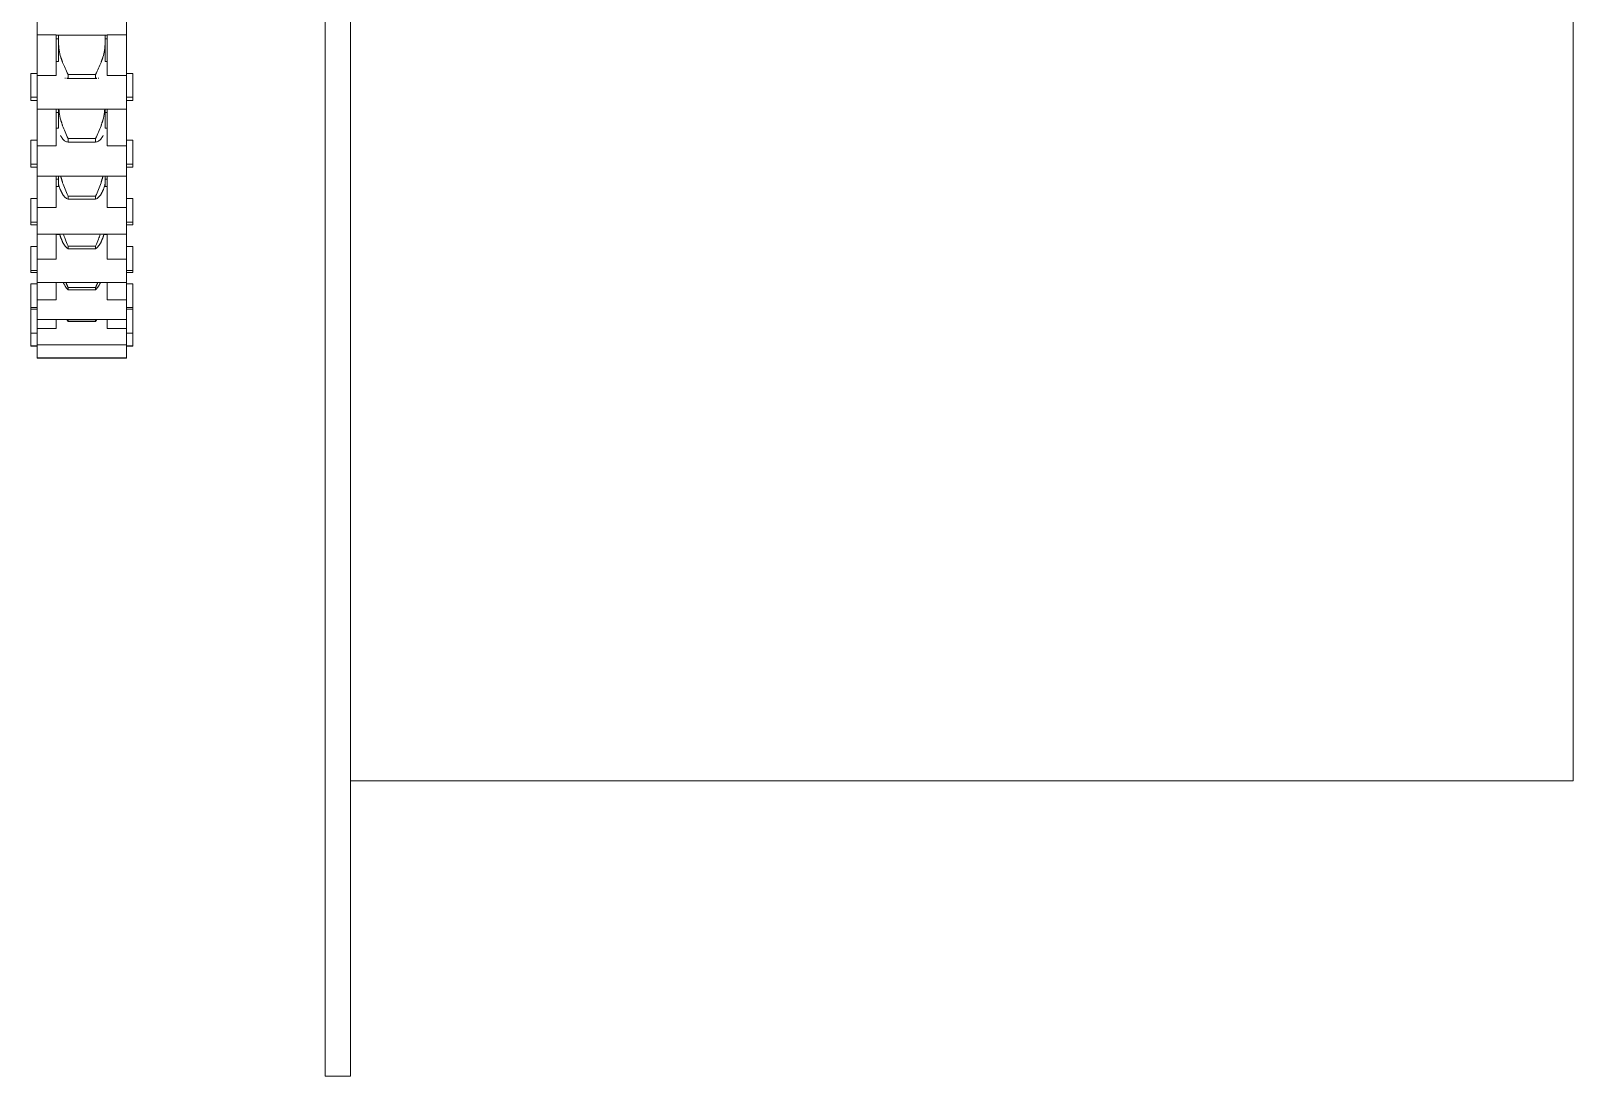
# Model space of a CAD drawing. Header units: inches. Extents: x -0.8 to 20, y 3.1 to 20.9.
# Drawn here: x 14.93 to 19.97, y 5.14 to 8.56 of the extents above; entities that cross this region are included whole.
import ezdxf

# ---------------------------------------------------------------- set-up
doc = ezdxf.new("R2010")
doc.units = ezdxf.units.IN
doc.header["$MEASUREMENT"] = 0

msp = doc.modelspace()

# ---------------------------------------------------------------- linework, layer by layer
at = {"color": 7, "linetype": 'Continuous', "lineweight": 15}
for p, q in [((15.973063, 5.141406), (15.973063, 13.141405)), ((19.973063, 6.441405), (19.973063, 13.141405)), ((15.88973, 5.141406), (15.88973, 11.391406)), ((14.947897, 8.54785), (14.947897, 8.667621)), ((15.239897, 8.54785), (15.239897, 8.667621)), ((14.947897, 8.54785), (15.010563, 8.54785)), ((14.947897, 8.414891), (14.947897, 8.54785)), ((15.010563, 8.54785), (15.010563, 8.414891)), ((15.017563, 8.54757), (15.017563, 8.5346)), ((15.017563, 8.461334), (15.017563, 8.5346)), ((15.170563, 8.5346), (15.170563, 8.54757)), ((15.170563, 8.461334), (15.170563, 8.5346)), ((15.17723, 8.54785), (15.239897, 8.54785)), ((15.17723, 8.54785), (15.17723, 8.414891)), ((15.239897, 8.54785), (15.239897, 8.414891)), ((14.92723, 8.363561), (14.92723, 8.422168)), ((15.010563, 8.414891), (14.947897, 8.414891)), ((14.947897, 8.305001), (14.947897, 8.414891)), ((15.048897, 8.40581), (15.048897, 8.418961)), ((15.048897, 8.418961), (15.13923, 8.418961)), ((15.13923, 8.40581), (15.048897, 8.40581)), ((15.13923, 8.40581), (15.13923, 8.418961)), ((15.239897, 8.414891), (15.17723, 8.414891)), ((15.239897, 8.305001), (15.239897, 8.414891)), ((15.260563, 8.363561), (15.260563, 8.422168)), ((14.92723, 8.344168), (14.92723, 8.363561)), ((14.92723, 8.333141), (14.92723, 8.344168)), ((15.260563, 8.344168), (15.260563, 8.363561)), ((15.260563, 8.333141), (15.260563, 8.344168)), ((14.947897, 8.185207), (14.947897, 8.305156)), ((15.010563, 8.305156), (15.010563, 8.185207)), ((15.017563, 8.242501), (15.017563, 8.305001)), ((15.170563, 8.242501), (15.170563, 8.305001)), ((15.17723, 8.305156), (15.17723, 8.185207)), ((15.239897, 8.305156), (15.239897, 8.185207)), ((14.92723, 8.139983), (14.92723, 8.203334)), ((15.010563, 8.185207), (14.947897, 8.185207)), ((14.947897, 8.086168), (14.947897, 8.185207)), ((15.048897, 8.19708), (15.048897, 8.209029)), ((15.048897, 8.209029), (15.13923, 8.209029)), ((15.13923, 8.19708), (15.048897, 8.19708)), ((15.13923, 8.19708), (15.13923, 8.209029)), ((15.239897, 8.185207), (15.17723, 8.185207)), ((15.239897, 8.086168), (15.239897, 8.185207)), ((15.260563, 8.139983), (15.260563, 8.203334)), ((14.92723, 8.125334), (14.92723, 8.139983)), ((14.92723, 8.115565), (14.92723, 8.125334)), ((15.260563, 8.125334), (15.260563, 8.139983)), ((15.260563, 8.115565), (15.260563, 8.125334)), ((14.947897, 7.983563), (14.947897, 8.086168)), ((15.010563, 8.086168), (15.010563, 7.983563)), ((15.017563, 8.064542), (15.017563, 8.086168)), ((15.170563, 8.064542), (15.170563, 8.086168)), ((15.17723, 8.086168), (15.17723, 7.983563)), ((15.239897, 8.086168), (15.239897, 7.983563)), ((15.017563, 8.064542), (15.017563, 8.052162)), ((15.170563, 8.052162), (15.170563, 8.064542)), ((14.92723, 7.945429), (14.92723, 8.012995)), ((15.010563, 7.983563), (14.947897, 7.983563)), ((14.947897, 7.895829), (14.947897, 7.983563)), ((15.048897, 8.010211), (15.048897, 8.020753)), ((15.048897, 8.020753), (15.13923, 8.020753)), ((15.13923, 8.010211), (15.048897, 8.010211)), ((15.13923, 8.010211), (15.13923, 8.020753)), ((15.239897, 7.983563), (15.17723, 7.983563)), ((15.239897, 7.895829), (15.239897, 7.983563)), ((15.260563, 7.945429), (15.260563, 8.012995)), ((14.92723, 7.934995), (14.92723, 7.945429)), ((14.92723, 7.926695), (14.92723, 7.934995)), ((15.260563, 7.934995), (15.260563, 7.945429)), ((15.260563, 7.926695), (15.260563, 7.934995)), ((14.947897, 7.814344), (14.947897, 7.895829)), ((15.010563, 7.895829), (15.010563, 7.814344)), ((15.017563, 7.895829), (15.017563, 7.894456)), ((15.170563, 7.894456), (15.170563, 7.895829)), ((15.17723, 7.895829), (15.17723, 7.814344)), ((15.239897, 7.895829), (15.239897, 7.814344)), ((14.92723, 7.784128), (14.92723, 7.855289)), ((15.048897, 7.848401), (15.048897, 7.857356)), ((15.048897, 7.857356), (15.13923, 7.857356)), ((15.13923, 7.848401), (15.048897, 7.848401)), ((15.13923, 7.848401), (15.13923, 7.857356)), ((15.260563, 7.784128), (15.260563, 7.855289)), ((14.92723, 7.777289), (14.92723, 7.784128)), ((14.92723, 7.770638), (14.92723, 7.777289)), ((15.010563, 7.814344), (14.947897, 7.814344)), ((14.947897, 7.738122), (14.947897, 7.814344)), ((15.239897, 7.814344), (15.17723, 7.814344)), ((15.239897, 7.738122), (15.239897, 7.814344)), ((15.260563, 7.777289), (15.260563, 7.784128)), ((15.260563, 7.770638), (15.260563, 7.777289)), ((14.92723, 7.65959), (14.92723, 7.733645)), ((14.947897, 7.681229), (14.947897, 7.738122)), ((15.010563, 7.738122), (15.010563, 7.681229)), ((15.048897, 7.714418), (15.048897, 7.721633)), ((15.048897, 7.721633), (15.13923, 7.721633)), ((15.13923, 7.714418), (15.13923, 7.721633)), ((15.17723, 7.738122), (15.17723, 7.681229)), ((15.239897, 7.738122), (15.239897, 7.681229)), ((15.260563, 7.65959), (15.260563, 7.733645)), ((15.010563, 7.681229), (14.947897, 7.681229)), ((14.947897, 7.616478), (14.947897, 7.681229)), ((15.13923, 7.714418), (15.048897, 7.714418)), ((15.239897, 7.681229), (15.17723, 7.681229)), ((15.239897, 7.616478), (15.239897, 7.681229)), ((14.92723, 7.655645), (14.92723, 7.65959)), ((14.92723, 7.650788), (14.92723, 7.655645)), ((14.92723, 7.572708), (14.92723, 7.650708)), ((15.260563, 7.655645), (15.260563, 7.65959)), ((15.260563, 7.650788), (15.260563, 7.655645)), ((15.260563, 7.572708), (15.260563, 7.650708)), ((14.92723, 7.530282), (14.92723, 7.572708)), ((14.947897, 7.587114), (14.947897, 7.616478)), ((15.010563, 7.587114), (14.947897, 7.587114)), ((14.947897, 7.533542), (14.947897, 7.587114)), ((15.010563, 7.616478), (15.010563, 7.587114)), ((15.048897, 7.610554), (15.048897, 7.615905)), ((15.048897, 7.615905), (15.13923, 7.615905)), ((15.13923, 7.610554), (15.048897, 7.610554)), ((15.13923, 7.610554), (15.13923, 7.615905)), ((15.17723, 7.616478), (15.17723, 7.587114)), ((15.239897, 7.587114), (15.17723, 7.587114)), ((15.239897, 7.616478), (15.239897, 7.587114)), ((15.239897, 7.533542), (15.239897, 7.587114)), ((15.260563, 7.530282), (15.260563, 7.572708)), ((14.92723, 7.529292), (14.92723, 7.530282)), ((14.947897, 7.491115), (14.947897, 7.534044)), ((15.239897, 7.491115), (15.239897, 7.534044)), ((15.260563, 7.529292), (15.260563, 7.530282)), ((14.947897, 7.490123), (14.947897, 7.491115)), ((15.239897, 7.490123), (15.239897, 7.491115)), ((19.973063, 6.435007), (19.973063, 6.441405)), ((19.973063, 6.435007), (19.973063, 6.108084)), ((15.88973, 5.141406), (15.973063, 5.141406))]:
    msp.add_line(p, q, dxfattribs=at)
for points in [[(15.010563, 8.54757), (15.17723, 8.54757)], [(15.010563, 8.535527), (15.017563, 8.535527)], [(15.017563, 8.5346), (15.017698, 8.52458)], [(15.170429, 8.52458), (15.170563, 8.5346)], [(15.170563, 8.535527), (15.17723, 8.535527)], [(15.017771, 8.461334), (15.010563, 8.461334)], [(15.025009, 8.474755), (15.031333, 8.457728)], [(15.156794, 8.457728), (15.163118, 8.474755)], [(15.17723, 8.461334), (15.170356, 8.461334)], [(14.947897, 8.422168), (14.92723, 8.422168)], [(15.048897, 8.40581), (15.045263, 8.405972)], [(15.045263, 8.405501), (15.142857, 8.405501)], [(15.142857, 8.405997), (15.13923, 8.40581)], [(15.260563, 8.422168), (15.239897, 8.422168)], [(14.92723, 8.344168), (14.947897, 8.344168)], [(14.92723, 8.333141), (14.947897, 8.333141)], [(15.239897, 8.344168), (15.260563, 8.344168)], [(15.239897, 8.333141), (15.260563, 8.333141)], [(14.947897, 8.305001), (15.239897, 8.305001)], [(15.010563, 8.293975), (15.017563, 8.293975)], [(15.170563, 8.293975), (15.17723, 8.293975)], [(15.017567, 8.242501), (15.010563, 8.242501)], [(15.025009, 8.269448), (15.031333, 8.250571)], [(15.156794, 8.250571), (15.163118, 8.269448)], [(15.17723, 8.242501), (15.17056, 8.242501)], [(14.947897, 8.203334), (14.92723, 8.203334)], [(15.025009, 8.217381), (15.024426, 8.21853)], [(15.031333, 8.207985), (15.025009, 8.217381)], [(15.163118, 8.217381), (15.156794, 8.207985)], [(15.163695, 8.218523), (15.163118, 8.217381)], [(15.260563, 8.203334), (15.239897, 8.203334)], [(14.92723, 8.125334), (14.947897, 8.125334)], [(15.239897, 8.125334), (15.260563, 8.125334)], [(14.92723, 8.115565), (14.947897, 8.115565)], [(14.947897, 8.086168), (15.239897, 8.086168)], [(15.010563, 8.076398), (15.017563, 8.076398)], [(15.025009, 8.084765), (15.031333, 8.06436)], [(15.156794, 8.06436), (15.163118, 8.084765)], [(15.170563, 8.076398), (15.17723, 8.076398)], [(15.239897, 8.115565), (15.260563, 8.115565)], [(15.019982, 8.052162), (15.010563, 8.052162)], [(15.017698, 8.062489), (15.017563, 8.064542)], [(15.031333, 8.026787), (15.025009, 8.038827)], [(15.163118, 8.038827), (15.156794, 8.026787)], [(15.17723, 8.052162), (15.168117, 8.052162)], [(15.170563, 8.064542), (15.170429, 8.062489)], [(14.947897, 8.012995), (14.92723, 8.012995)], [(15.260563, 8.012995), (15.239897, 8.012995)], [(14.92723, 7.934995), (14.947897, 7.934995)], [(14.92723, 7.926695), (14.947897, 7.926695)], [(15.239897, 7.934995), (15.260563, 7.934995)], [(15.239897, 7.926695), (15.260563, 7.926695)], [(14.947897, 7.895829), (15.239897, 7.895829)], [(15.022088, 7.894456), (15.010563, 7.894456)], [(15.025009, 7.884842), (15.021671, 7.895829)], [(15.031333, 7.870365), (15.025009, 7.884842)], [(15.163118, 7.884842), (15.156794, 7.870365)], [(15.166434, 7.895829), (15.163118, 7.884842)], [(15.17723, 7.894456), (15.166019, 7.894456)], [(14.947897, 7.855289), (14.92723, 7.855289)], [(15.260563, 7.855289), (15.239897, 7.855289)], [(14.92723, 7.777289), (14.947897, 7.777289)], [(14.92723, 7.770638), (14.947897, 7.770638)], [(15.239897, 7.777289), (15.260563, 7.777289)], [(15.239897, 7.770638), (15.260563, 7.770638)], [(14.947897, 7.733645), (14.92723, 7.733645)], [(14.947897, 7.738122), (15.239897, 7.738122)], [(15.042096, 7.738122), (15.048897, 7.721633)], [(15.13923, 7.721633), (15.146044, 7.738122)], [(15.260563, 7.733645), (15.239897, 7.733645)], [(14.92723, 7.655645), (14.947897, 7.655645)], [(14.92723, 7.650788), (14.947897, 7.650788)], [(14.947897, 7.650708), (14.92723, 7.650708)], [(15.239897, 7.655645), (15.260563, 7.655645)], [(15.239897, 7.650788), (15.260563, 7.650788)], [(15.260563, 7.650708), (15.239897, 7.650708)], [(14.92723, 7.572708), (14.947897, 7.572708)], [(14.947897, 7.616478), (15.239897, 7.616478)], [(15.048897, 7.610554), (15.044978, 7.616478)], [(15.143129, 7.616478), (15.13923, 7.610554)], [(15.239897, 7.572708), (15.260563, 7.572708)], [(14.92723, 7.530282), (14.947897, 7.530282)], [(14.92723, 7.529289), (14.947897, 7.529289)], [(14.947897, 7.533542), (15.239897, 7.533542)], [(15.239897, 7.530282), (15.260563, 7.530282)], [(15.239897, 7.529289), (15.260563, 7.529289)], [(14.947897, 7.491115), (15.239897, 7.491115)], [(14.947897, 7.490123), (15.239897, 7.490123)], [(15.973063, 6.108084), (19.973063, 6.108084)]]:
    msp.add_open_spline(points, degree=1, dxfattribs=at)
for points, knots in [([(15.017698, 8.52458), (15.018144, 8.51573), (15.019051, 8.497748), (15.023003, 8.482499), (15.025009, 8.474755)], [0, 0, 0, 0, 0.492206, 1, 1, 1, 1]), ([(15.163118, 8.474755), (15.165071, 8.482248), (15.169041, 8.497477), (15.169961, 8.51545), (15.170429, 8.52458)], [0, 0, 0, 0, 0.49199306, 1, 1, 1, 1]), ([(15.031333, 8.457728), (15.033945, 8.451817), (15.039253, 8.439803), (15.045648, 8.425981), (15.048897, 8.418961)], [0, 0, 0, 0, 0.49206023, 1, 1, 1, 1]), ([(15.13923, 8.418961), (15.14238, 8.42577), (15.148777, 8.439596), (15.154095, 8.451623), (15.156794, 8.457728)], [0, 0, 0, 0, 0.49244211, 1, 1, 1, 1]), ([(15.040674, 8.406177), (15.040345, 8.406164), (15.039512, 8.406128), (15.03882, 8.406636), (15.038402, 8.406943)], [0, 0, 0, 0, 0.39556402, 1, 1, 1, 1]), ([(15.149742, 8.406888), (15.149404, 8.406648), (15.14871, 8.406157), (15.147874, 8.406208), (15.147445, 8.406234)], [0, 0, 0, 0, 0.48669354, 1, 1, 1, 1]), ([(15.019065, 8.305001), (15.019259, 8.301833), (15.020039, 8.289092), (15.022877, 8.277876), (15.025009, 8.269448)], [0, 0, 0, 0, 0.24864342, 1, 1, 1, 1]), ([(15.163118, 8.269448), (15.165189, 8.277607), (15.168033, 8.288808), (15.168817, 8.301542), (15.16903, 8.305001)], [0, 0, 0, 0, 0.72834033, 1, 1, 1, 1]), ([(15.031333, 8.250571), (15.033945, 8.24408), (15.039253, 8.230889), (15.045648, 8.216392), (15.048897, 8.209029)], [0, 0, 0, 0, 0.492060098, 1, 1, 1, 1]), ([(15.13923, 8.209029), (15.14238, 8.216168), (15.148777, 8.230667), (15.154095, 8.24387), (15.156794, 8.250571)], [0, 0, 0, 0, 0.492441106, 1, 1, 1, 1]), ([(15.048897, 8.19708), (15.045747, 8.197853), (15.039349, 8.199423), (15.034032, 8.205102), (15.031333, 8.207985)], [0, 0, 0, 0, 0.49243959, 1, 1, 1, 1]), ([(15.156794, 8.207985), (15.154182, 8.20518), (15.148874, 8.19948), (15.142479, 8.197888), (15.13923, 8.19708)], [0, 0, 0, 0, 0.49206081, 1, 1, 1, 1]), ([(15.025009, 8.038827), (15.023056, 8.043669), (15.019086, 8.053509), (15.018165, 8.059464), (15.017698, 8.062489)], [0, 0, 0, 0, 0.4919925, 1, 1, 1, 1]), ([(15.031333, 8.06436), (15.033945, 8.057401), (15.039253, 8.043257), (15.045648, 8.028334), (15.048897, 8.020753)], [0, 0, 0, 0, 0.49206054, 1, 1, 1, 1]), ([(15.048897, 8.010211), (15.045747, 8.011943), (15.039349, 8.015459), (15.034032, 8.022973), (15.031333, 8.026787)], [0, 0, 0, 0, 0.492440837, 1, 1, 1, 1]), ([(15.13923, 8.020753), (15.14238, 8.028102), (15.148777, 8.043025), (15.154095, 8.057177), (15.156794, 8.06436)], [0, 0, 0, 0, 0.492440573, 1, 1, 1, 1]), ([(15.156794, 8.026787), (15.154182, 8.02308), (15.148874, 8.015546), (15.142479, 8.012008), (15.13923, 8.010211)], [0, 0, 0, 0, 0.49206106, 1, 1, 1, 1]), ([(15.170429, 8.062489), (15.169983, 8.05957), (15.169076, 8.05364), (15.165124, 8.043816), (15.163118, 8.038827)], [0, 0, 0, 0, 0.4922056, 1, 1, 1, 1]), ([(15.03371, 7.895829), (15.035566, 7.890662), (15.040134, 7.877948), (15.045633, 7.865027), (15.048897, 7.857356)], [0, 0, 0, 0, 0.40632347, 1, 1, 1, 1]), ([(15.13923, 7.857356), (15.142395, 7.864791), (15.147894, 7.877709), (15.15247, 7.890429), (15.154412, 7.895829)], [0, 0, 0, 0, 0.57552408, 1, 1, 1, 1]), ([(15.048897, 7.848401), (15.045747, 7.851061), (15.039349, 7.856463), (15.034032, 7.865685), (15.031333, 7.870365)], [0, 0, 0, 0, 0.49244215, 1, 1, 1, 1]), ([(15.156794, 7.870365), (15.154182, 7.865819), (15.148874, 7.856579), (15.142479, 7.851156), (15.13923, 7.848401)], [0, 0, 0, 0, 0.49206048, 1, 1, 1, 1]), ([(15.048897, 7.714418), (15.045736, 7.717927), (15.040006, 7.724288), (15.03524, 7.73384), (15.033103, 7.738122)], [0, 0, 0, 0, 0.55161726, 1, 1, 1, 1]), ([(15.155035, 7.738122), (15.152982, 7.733996), (15.148221, 7.724427), (15.14249, 7.718047), (15.13923, 7.714418)], [0, 0, 0, 0, 0.43126003, 1, 1, 1, 1])]:
    msp.add_open_spline(points, degree=3, knots=knots, dxfattribs=at)

doc.saveas('drawing.dxf')
